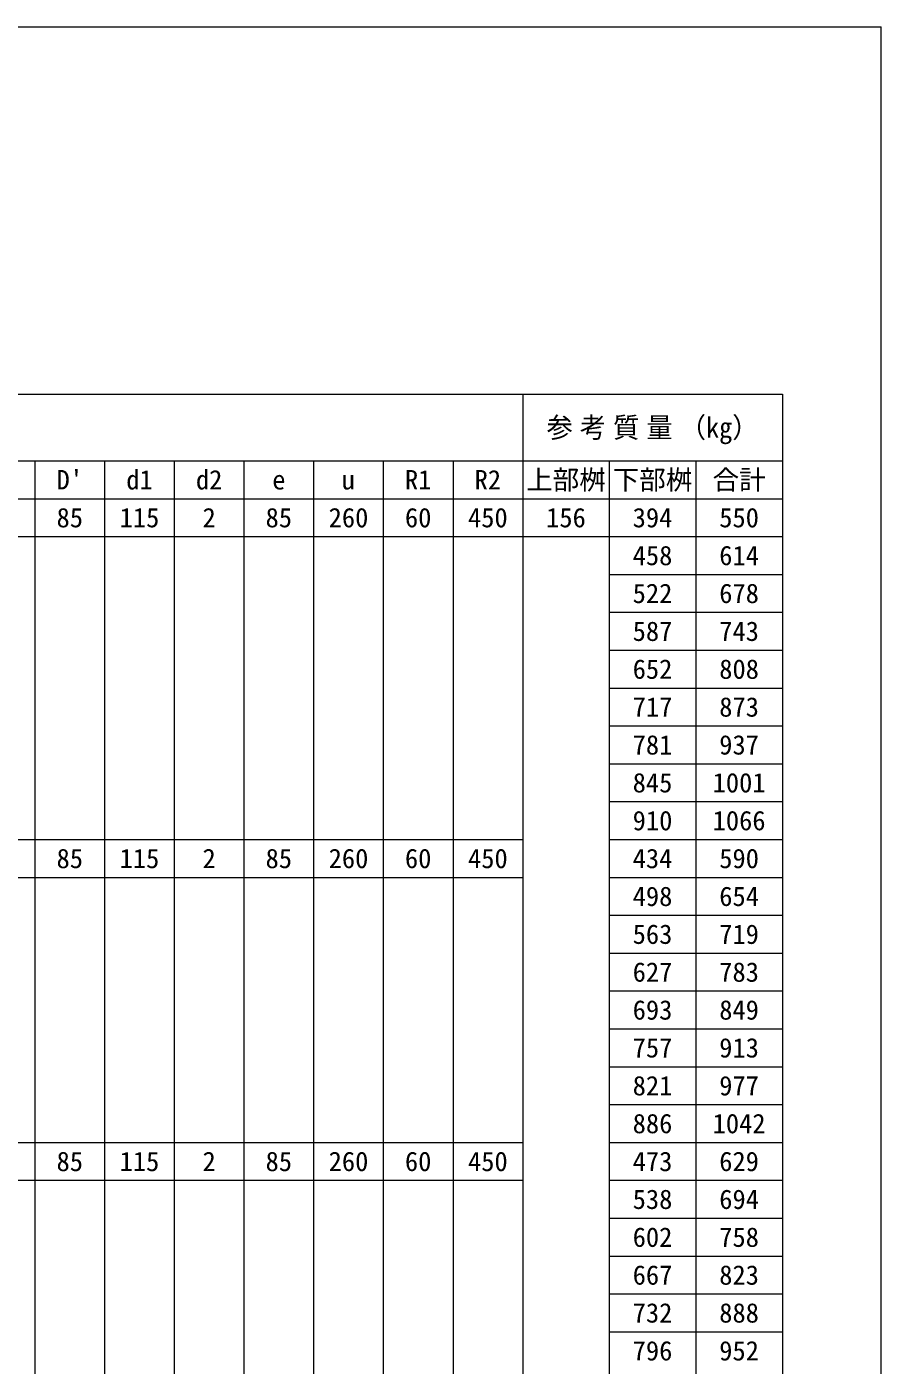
# Model space of a CAD drawing. Units: millimetres at full size; details may follow other scales. Extents: x -36174 to -11409, y 24892 to 47415.
# Drawn here: x -27067 to -24982, y 35368 to 38633 of the extents above; entities that cross this region are included whole.
import ezdxf
from ezdxf.enums import TextEntityAlignment as Align

# ---------------------------------------------------------------- set-up
doc = ezdxf.new("R2010")
doc.units = ezdxf.units.MM
doc.header["$LTSCALE"] = 30
for name, color, linetype, lineweight in [('DEFPOINTS_3', 8, 'Continuous', 0), ('寸法線', 7, 'Continuous', 9), ('枠', 5, 'Continuous', 5)]:
    doc.layers.add(name, color=color, linetype=linetype, lineweight=lineweight)
doc.styles.add('ＭＳ ゴシック', font='')
doc.styles.add('ＭＳ Ｐゴシック', font='')
doc.styles.get('ＭＳ ゴシック').set_extended_font_data('MS Gothic')
doc.styles.get('ＭＳ Ｐゴシック').set_extended_font_data('MS PGothic')

msp = doc.modelspace()

# ---------------------------------------------------------------- linework, layer by layer
at = {"layer": 'DEFPOINTS_3'}
for p, q in [((-28287.27, 37389.64), (-25646.07, 37389.64)), ((-28287.27, 36558.04), (-25857.27, 36558.04)), ((-28287.27, 35818.84), (-25857.27, 35818.84))]:
    msp.add_line(p, q, dxfattribs=at)
at = {"layer": '寸法線', "lineweight": 13}
for p, q in [((-30047.27, 37737.07), (-25223.67, 37737.07)), ((-25857.27, 37737.07), (-25857.27, 37482.04)), ((-25223.67, 37737.07), (-25223.67, 37482.04)), ((-30047.27, 37574.44), (-25223.67, 37574.44)), ((-27047.27, 37574.44), (-27047.27, 37482.04)), ((-26877.27, 37574.44), (-26877.27, 37482.04)), ((-26707.27, 37574.44), (-26707.27, 37482.04)), ((-26537.27, 37574.44), (-26537.27, 37482.04)), ((-26367.27, 37574.44), (-26367.27, 37482.04)), ((-26197.27, 37574.44), (-26197.27, 37482.04)), ((-26027.27, 37574.44), (-26027.27, 37482.04)), ((-25646.07, 37574.44), (-25646.07, 37482.04)), ((-25434.87, 37574.44), (-25434.87, 37482.04)), ((-30047.27, 37482.04), (-25223.67, 37482.04)), ((-27047.27, 37482.04), (-27047.27, 33139.24)), ((-26877.27, 37482.04), (-26877.27, 33139.24)), ((-26707.27, 37482.04), (-26707.27, 33139.24)), ((-26537.27, 37482.04), (-26537.27, 35818.84)), ((-26367.27, 37482.04), (-26367.27, 33139.24)), ((-26197.27, 37482.04), (-26197.27, 33139.24)), ((-26027.27, 37482.04), (-26027.27, 35818.84)), ((-25857.27, 37482.04), (-25857.27, 33139.24)), ((-25646.07, 37482.04), (-25646.07, 33139.24)), ((-25434.87, 37482.04), (-25434.87, 33139.24)), ((-25223.67, 37482.04), (-25223.67, 33139.24)), ((-25646.07, 37389.64), (-25223.67, 37389.64)), ((-25646.07, 37297.24), (-25223.67, 37297.24)), ((-25646.07, 37204.84), (-25223.67, 37204.84)), ((-25646.07, 37112.44), (-25223.67, 37112.44)), ((-25646.07, 37020.04), (-25223.67, 37020.04)), ((-25646.07, 36927.64), (-25223.67, 36927.64)), ((-25646.07, 36835.24), (-25223.67, 36835.24)), ((-25646.07, 36742.84), (-25223.67, 36742.84)), ((-29307.27, 36650.44), (-25857.27, 36650.44)), ((-25646.07, 36650.44), (-25223.67, 36650.44)), ((-25646.07, 36558.04), (-25223.67, 36558.04)), ((-25646.07, 36465.64), (-25223.67, 36465.64)), ((-25646.07, 36373.24), (-25223.67, 36373.24)), ((-25646.07, 36280.84), (-25223.67, 36280.84)), ((-25646.07, 36188.44), (-25223.67, 36188.44)), ((-25646.07, 36096.04), (-25223.67, 36096.04)), ((-25646.07, 36003.64), (-25223.67, 36003.64)), ((-28797.27, 35911.24), (-25857.27, 35911.24)), ((-25646.07, 35911.24), (-25223.67, 35911.24)), ((-26537.27, 35818.84), (-26537.27, 35264.44)), ((-26027.27, 35818.84), (-26027.27, 35264.44)), ((-25646.07, 35818.84), (-25223.67, 35818.84)), ((-25646.07, 35726.44), (-25223.67, 35726.44)), ((-25646.07, 35634.04), (-25223.67, 35634.04)), ((-25646.07, 35541.64), (-25223.67, 35541.64)), ((-25646.07, 35449.24), (-25223.67, 35449.24))]:
    msp.add_line(p, q, dxfattribs=at)
at = {"layer": '枠', "lineweight": 20}
for p in [(-34982.47, 38633.48), (-24982.47, 31740.62)]:
    msp.add_line(p, (-24982.47, 38633.48), dxfattribs=at)

# ---------------------------------------------------------------- texts
at = {"layer": '寸法線', "style": 'ＭＳ Ｐゴシック', "width": 0.95}
msp.add_text('参 考 質 量 （㎏）', height=49.49, dxfattribs=at).set_placement((-25540.47, 37655.75), align=Align.MIDDLE_CENTER)
at = {"layer": '寸法線', "style": 'ＭＳ ゴシック'}
for s, p in [('上部桝', (-25751.67, 37528.24)), ('下部桝', (-25540.47, 37528.24)), ('合計', (-25329.27, 37528.24)), ("D'", (-26962.27, 37528.24)), ('d1', (-26792.27, 37528.24)), ('d2', (-26622.27, 37528.24)), ('e', (-26452.27, 37528.24)), ('u', (-26282.27, 37528.24)), ('R1', (-26112.27, 37528.24)), ('R2', (-25942.27, 37528.24)), ('85', (-26962.27, 37435.84)), ('2', (-26622.27, 37435.84)), ('85', (-26452.27, 37435.84)), ('260', (-26282.27, 37435.84)), ('60', (-26112.27, 37435.84)), ('450', (-25942.27, 37435.84)), ('156', (-25751.67, 37435.84)), ('394', (-25540.47, 37435.84)), ('550', (-25329.27, 37435.84)), ('115', (-26792.27, 37435.84)), ('458', (-25540.47, 37343.44)), ('614', (-25329.27, 37343.44)), ('522', (-25540.47, 37251.04)), ('678', (-25329.27, 37251.04)), ('587', (-25540.47, 37158.64)), ('743', (-25329.27, 37158.64)), ('652', (-25540.47, 37066.24)), ('808', (-25329.27, 37066.24)), ('717', (-25540.47, 36973.84)), ('873', (-25329.27, 36973.84)), ('781', (-25540.47, 36881.44)), ('937', (-25329.27, 36881.44)), ('845', (-25540.47, 36789.04)), ('1001', (-25329.27, 36789.04)), ('910', (-25540.47, 36696.64)), ('1066', (-25329.27, 36696.64)), ('85', (-26962.27, 36604.24)), ('115', (-26792.27, 36604.24)), ('2', (-26622.27, 36604.24)), ('85', (-26452.27, 36604.24)), ('260', (-26282.27, 36604.24)), ('60', (-26112.27, 36604.24)), ('450', (-25942.27, 36604.24)), ('434', (-25540.47, 36604.24)), ('590', (-25329.27, 36604.24)), ('498', (-25540.47, 36511.84)), ('654', (-25329.27, 36511.84)), ('563', (-25540.47, 36419.44)), ('719', (-25329.27, 36419.44)), ('627', (-25540.47, 36327.04)), ('783', (-25329.27, 36327.04)), ('693', (-25540.47, 36234.64)), ('849', (-25329.27, 36234.64)), ('757', (-25540.47, 36142.24)), ('913', (-25329.27, 36142.24)), ('821', (-25540.47, 36049.84)), ('977', (-25329.27, 36049.84)), ('886', (-25540.47, 35957.44)), ('1042', (-25329.27, 35957.44)), ('85', (-26962.27, 35865.04)), ('115', (-26792.27, 35865.04)), ('2', (-26622.27, 35865.04)), ('85', (-26452.27, 35865.04)), ('260', (-26282.27, 35865.04)), ('60', (-26112.27, 35865.04)), ('450', (-25942.27, 35865.04)), ('473', (-25540.47, 35865.04)), ('629', (-25329.27, 35865.04)), ('538', (-25540.47, 35772.64)), ('694', (-25329.27, 35772.64)), ('602', (-25540.47, 35680.24)), ('758', (-25329.27, 35680.24)), ('667', (-25540.47, 35587.84)), ('823', (-25329.27, 35587.84)), ('732', (-25540.47, 35495.44)), ('888', (-25329.27, 35495.44)), ('796', (-25540.47, 35403.04)), ('952', (-25329.27, 35403.04))]:
    msp.add_text(s, height=47.47, dxfattribs=at).set_placement(p, align=Align.MIDDLE_CENTER)

doc.saveas('drawing.dxf')
